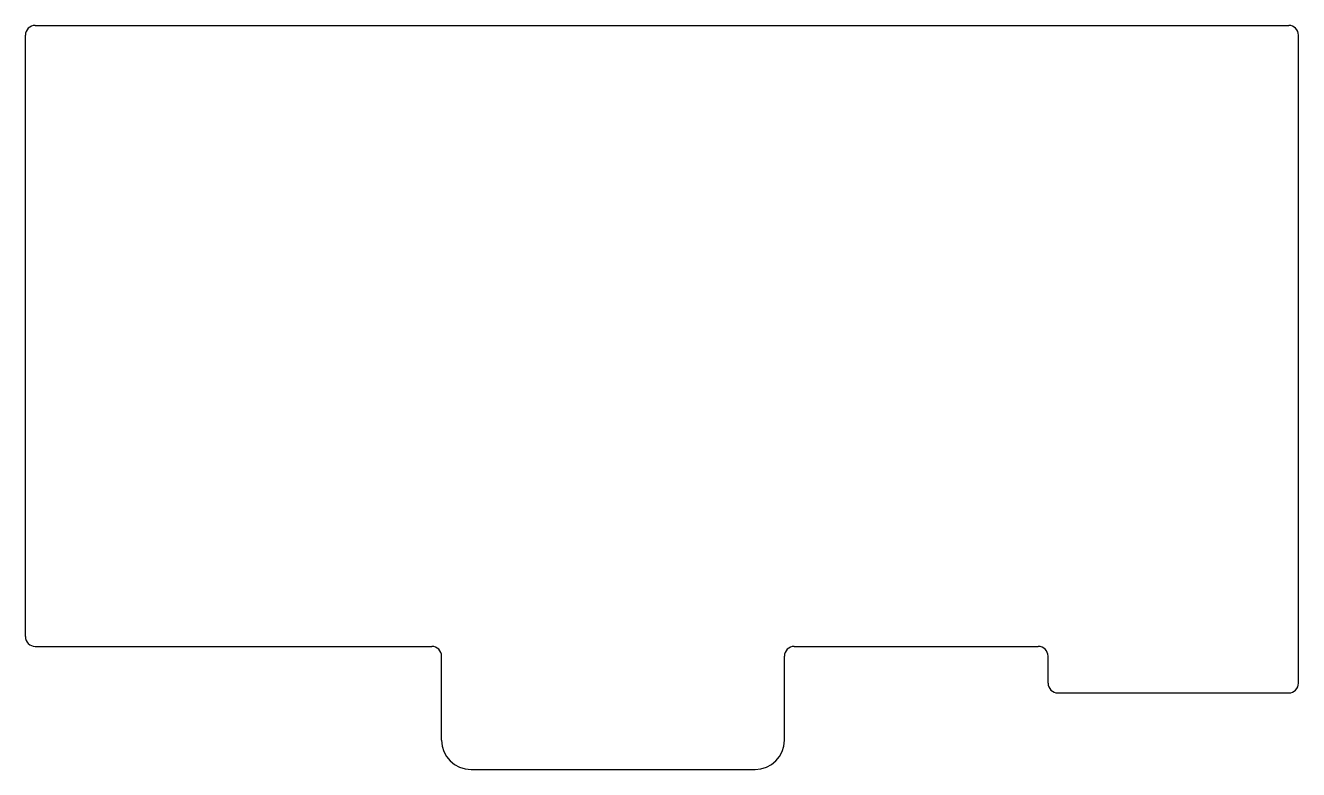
# Model space of a CAD drawing. Extents: x 171 to 431, y 153 to 305.
import ezdxf

# ---------------------------------------------------------------- set-up
doc = ezdxf.new("R2010")
doc.units = 0
doc.layers.add('KEEPOUTLAYER', color=6, linetype='CONTINUOUS')

msp = doc.modelspace()

# ---------------------------------------------------------------- linework, layer by layer
at = {"layer": 'KEEPOUTLAYER'}
for p, q in [((172.77, 304.53), (428.77, 304.53)), ((170.77, 179.68), (170.77, 302.53)), ((430.77, 170.18), (430.77, 302.53)), ((172.77, 177.68), (253.77, 177.68)), ((327.77, 177.68), (377.62, 177.68)), ((255.77, 158.53), (255.77, 175.68)), ((325.77, 158.53), (325.77, 175.68)), ((379.62, 170.18), (379.62, 175.68)), ((381.62, 168.18), (428.77, 168.18)), ((261.77, 152.53), (319.77, 152.53))]:
    msp.add_line(p, q, dxfattribs=at)
for centre, radius, start, end in [((172.77, 302.53), 2, 90, 180), ((428.77, 302.53), 2, 0, 90), ((172.77, 179.68), 2, 180, 270), ((253.77, 175.68), 2, 0, 90), ((327.77, 175.68), 2, 90, 180), ((377.62, 175.68), 2, 0, 90), ((381.62, 170.18), 2, 180, 270), ((428.77, 170.18), 2, 270, 0), ((261.77, 158.53), 6, 180, 270), ((319.77, 158.53), 6, 270, 0)]:
    msp.add_arc(centre, radius, start, end, dxfattribs=at)

doc.saveas('drawing.dxf')
